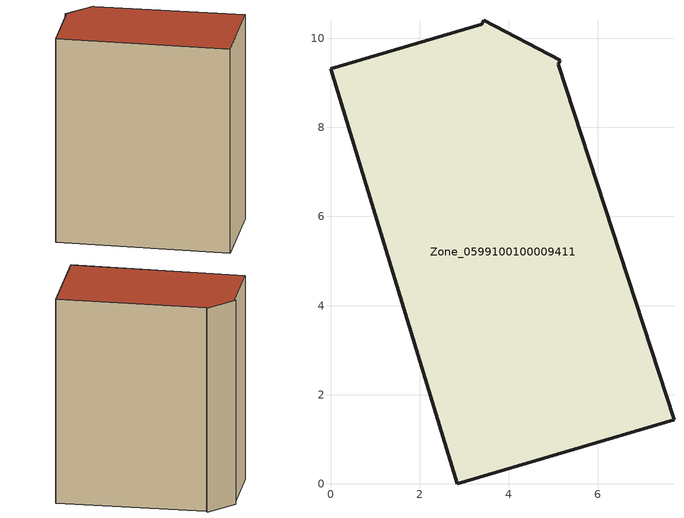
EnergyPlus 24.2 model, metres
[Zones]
Zone_0599100100009411
 floor ground (C_G): 0,9.31 3.39,10.32 3.44,10.4 5.16,9.5 5.11,9.41 7.71,1.44 2.85,0 z3.54
 wall outside (C_F): 3.39,10.32 0,9.31 2.85,0 7.71,1.44 5.11,9.41 5.16,9.5 3.44,10.4 3.39,10.32 z3.54:15.69
 roof outside (C_R): 5.11,9.41 5.16,9.5 3.44,10.4 3.39,10.32 0,9.31 2.85,0 7.71,1.44 z15.69
[BUILDING]
Pand.0599100100009411: North Axis=0; Terrain=City; Loads Convergence Tolerance Value=0.04; Temperature Convergence Tolerance Value=0.4; Solar Distribution=FullExterior; Maximum Number of Warmup Days=25; Minimum Number of Warmup Days=1
[Site:Location]
Rotterdam.The.Hague.AP_ZH_NLD Design_Conditions: Latitude=51.96; Longitude=4.45; Time Zone=1; Elevation=-4.5
[SITE:GROUNDTEMPERATURE:BUILDINGSURFACE]
18, 18, 18, 18, 18, 18, 18, 18, 18, 18, 18, 18
[MATERIAL] Thermal Absorptance=0.9; Solar Absorptance=0.7; Visible Absorptance=0.7
Name | Roughness | Thickness | Conductivity | Density | Specific Heat
G.TC.2015-2018 | MediumSmooth | 0.15 | 0.0428571 | 540 | 1210
F.TC.2015-2018 | Rough | 0.3 | 0.0666667 | 1920 | 840
R.TC.2015-2018 | MediumRough | 0.2 | 0.0333333 | 1500 | 1000
[CONSTRUCTION]
C_G: G.TC.2015-2018
C_F: F.TC.2015-2018
C_R: R.TC.2015-2018
[ZONE]
Zone_0599100100009411: Type=1; Multiplier=1; Ceiling Height=Autocalculate; Volume=Autocalculate; Floor Area=autocalculate; Part of Total Floor Area=Yes
[ZONEINFILTRATION:DESIGNFLOWRATE]
Infil_Zone_0599100100009411: Zone or ZoneList or Space or SpaceList=Zone_0599100100009411; Schedule=AlwaysOn; Design Flow Rate Calculation Method=Flow/Area; Flow Rate per Floor Area=0.0015; Constant Term Coefficient=1; Temperature Term Coefficient=0; Velocity Term Coefficient=0; Velocity Squared Term Coefficient=0
[HVACTEMPLATE:ZONE:IDEALLOADSAIRSYSTEM]
Zone_0599100100009411: Maximum Heating Supply Air Temperature=50; Minimum Cooling Supply Air Temperature=13; Maximum Heating Supply Air Humidity Ratio=0.0156; Minimum Cooling Supply Air Humidity Ratio=0.0077; Heating Limit=NoLimit; Cooling Limit=NoLimit; Dehumidification Control Type=ConstantSensibleHeatRatio; Cooling Sensible Heat Ratio=0.7; Dehumidification Setpoint=60; Humidification Control Type=None; Humidification Setpoint=30; Outdoor Air Method=None; Outdoor Air Flow Rate per Person=0.00944; Outdoor Air Flow Rate per Zone Floor Area=0; Outdoor Air Flow Rate per Zone=0; Demand Controlled Ventilation Type=None; Outdoor Air Economizer Type=NoEconomizer; Heat Recovery Type=None; Sensible Heat Recovery Effectiveness=0.7; Latent Heat Recovery Effectiveness=0.65
[ZONECONTROL:THERMOSTAT]
ThermostatControl_Zone_0599100100009411: Zone or ZoneList=Zone_0599100100009411; Control Type Schedule=DualSetpointControlType; Control 1=Thermostat_Zone_0599100100009411; Temperature Difference Between Cutout And Setpoint=0
[THERMOSTATSETPOINT:DUALSETPOINT]
Thermostat_Zone_0599100100009411: Heating Setpoint Temperature Schedule=HeatingSetpoint_Zone_0599100100009411; Cooling Setpoint Temperature Schedule=CoolingSetpoint_Zone_0599100100009411
[SCHEDULE:COMPACT]
HeatingSetpoint_Zone_0599100100009411: Through: 12/31, For: AllDays, Until: 24:00, 21
CoolingSetpoint_Zone_0599100100009411: Through: 12/31, For: AllDays, Until: 24:00, 24
DualSetpointControlType: Through: 12/31, For: AllDays, Until: 24:00, 4
AlwaysOn: Through: 12/31, For: AllDays, Until: 24:00, 1
